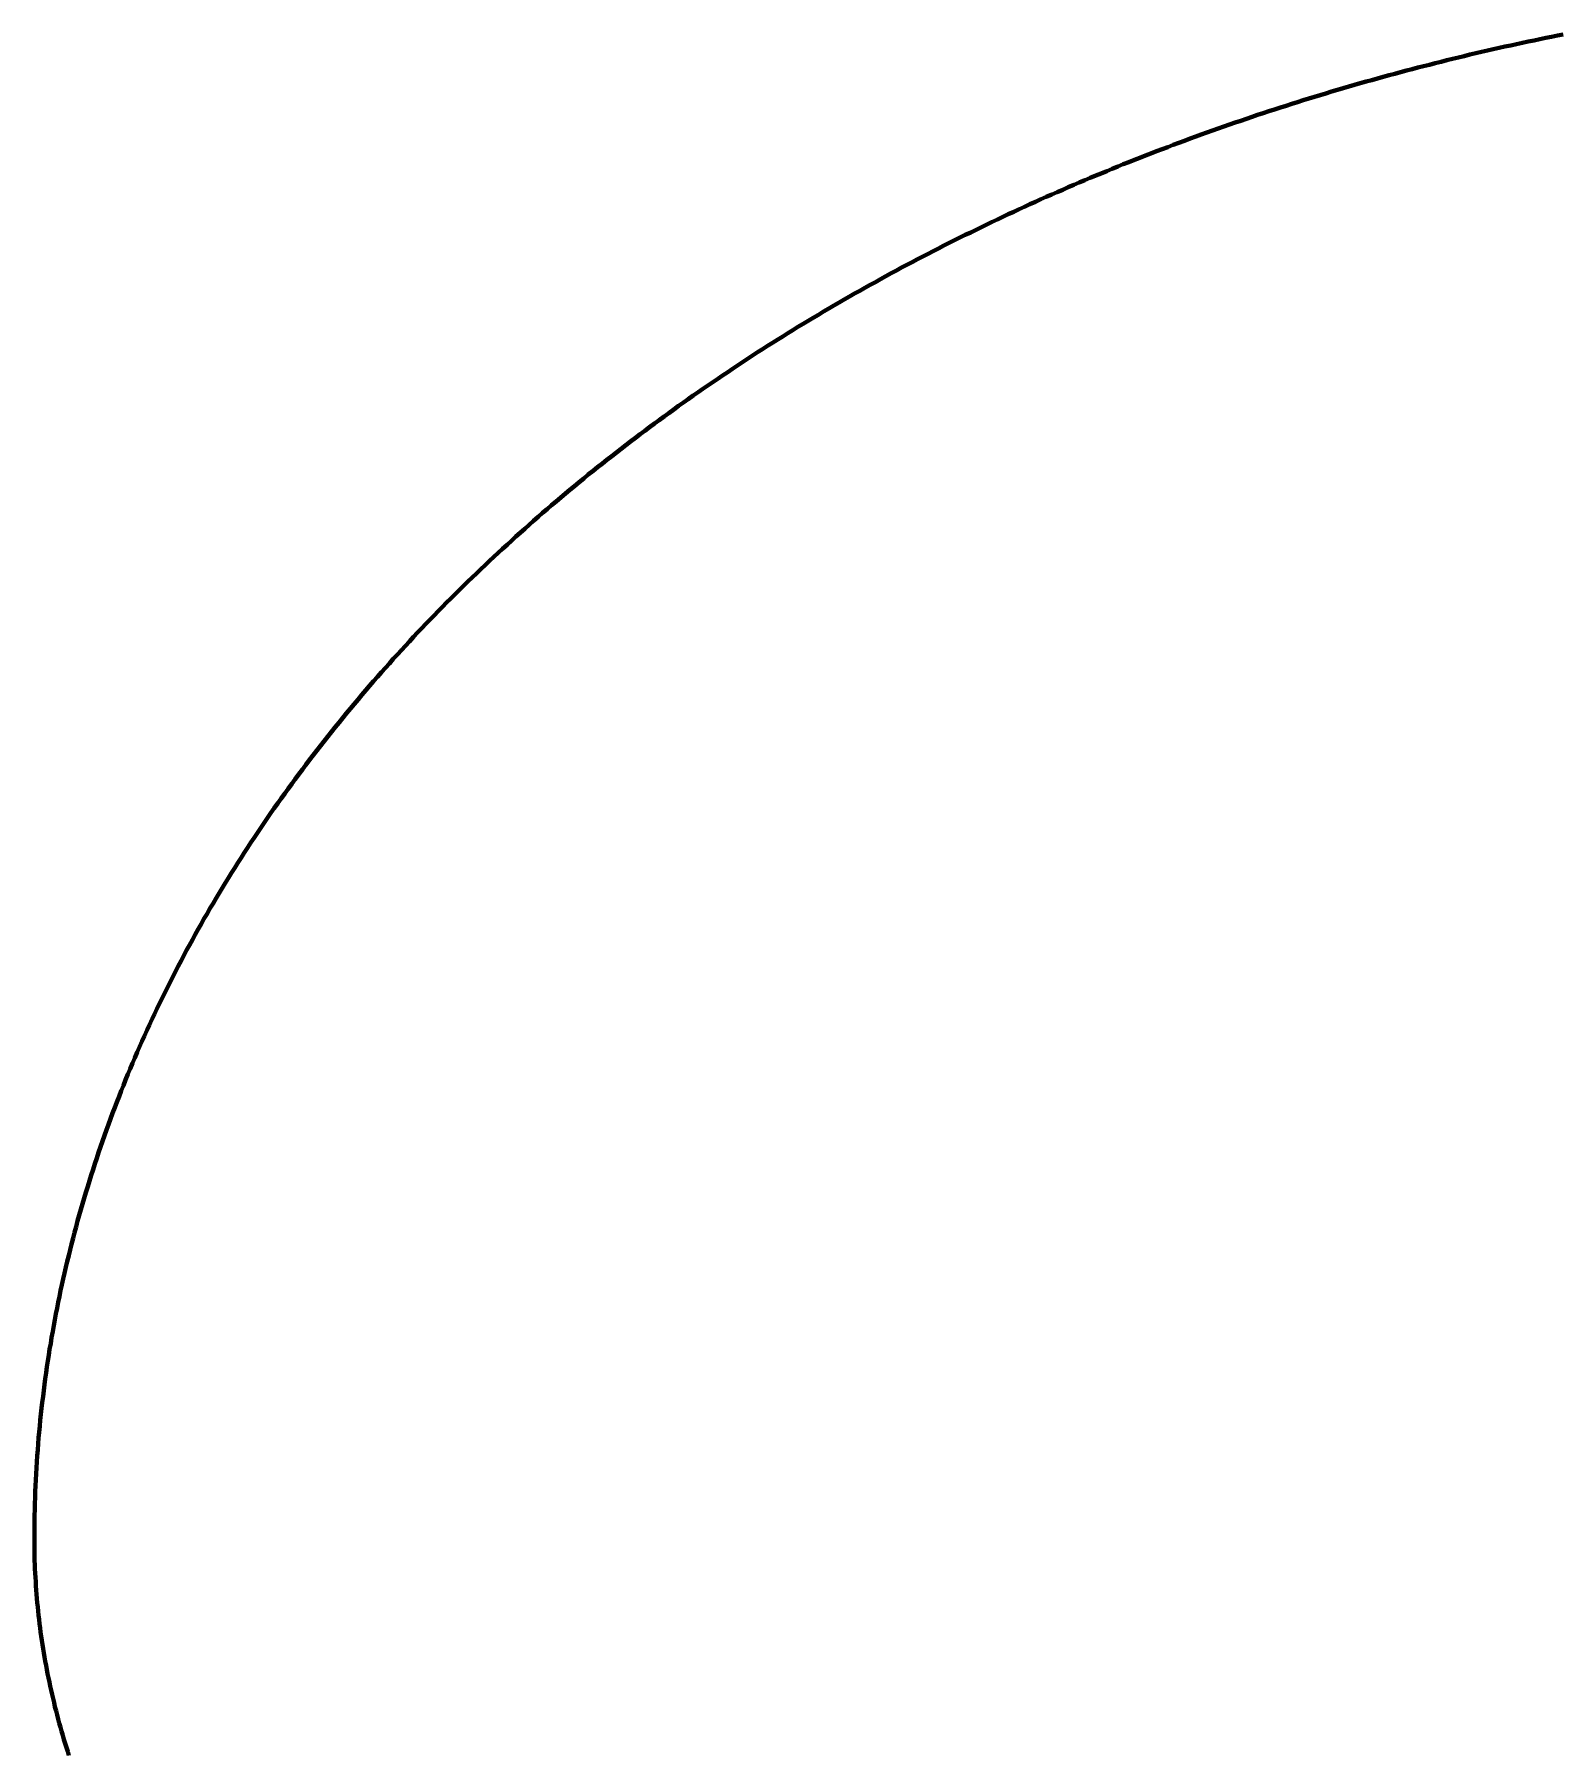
# Model space of a CAD drawing. Header units: millimetres. Extents: x 0 to 420, y 0 to 297.
# Drawn here: x 122.19 to 136.74, y 178.68 to 195.08 of the extents above; entities that cross this region are included whole.
import ezdxf

# ---------------------------------------------------------------- set-up
doc = ezdxf.new("R2010")
doc.units = ezdxf.units.MM
doc.layers.add('01-VISIBLE', color=7, linetype='CONTINUOUS', lineweight=70)

msp = doc.modelspace()

# ---------------------------------------------------------------- linework, layer by layer
at = {"layer": '01-VISIBLE'}
for points in [[(136.784, 195.081), (136.728, 195.07), (136.672, 195.059), (136.616, 195.047), (136.561, 195.036), (136.505, 195.024), (136.449, 195.012), (136.393, 195.001), (136.338, 194.989), (136.282, 194.976), (136.226, 194.964), (136.171, 194.952), (136.115, 194.939), (136.06, 194.926), (136.004, 194.914), (135.949, 194.901), (135.893, 194.888), (135.838, 194.874), (135.783, 194.861), (135.727, 194.848), (135.672, 194.834), (135.617, 194.82), (135.561, 194.806), (135.506, 194.792), (135.451, 194.778), (135.396, 194.764), (135.341, 194.75), (135.286, 194.735), (135.231, 194.721), (135.176, 194.706), (135.121, 194.691), (135.066, 194.676), (135.011, 194.661), (134.956, 194.645), (134.901, 194.63), (134.846, 194.614), (134.792, 194.599), (134.737, 194.583), (134.682, 194.567), (134.628, 194.551), (134.573, 194.535), (134.519, 194.518), (134.464, 194.502), (134.41, 194.485), (134.355, 194.468), (134.301, 194.452), (134.246, 194.435), (134.192, 194.417), (134.138, 194.4), (134.084, 194.383), (134.029, 194.365), (133.975, 194.347), (133.921, 194.33), (133.867, 194.312), (133.813, 194.294), (133.759, 194.275), (133.705, 194.257), (133.651, 194.239), (133.597, 194.22), (133.544, 194.201), (133.49, 194.182), (133.436, 194.163), (133.383, 194.144), (133.329, 194.125), (133.276, 194.105), (133.222, 194.086), (133.169, 194.066), (133.115, 194.046), (133.062, 194.026), (133.009, 194.006), (132.955, 193.986), (132.902, 193.966), (132.849, 193.945), (132.796, 193.925), (132.743, 193.904), (132.69, 193.883), (132.637, 193.862), (132.584, 193.841), (132.531, 193.819), (132.478, 193.798), (132.426, 193.776), (132.373, 193.755), (132.321, 193.733), (132.268, 193.711), (132.216, 193.689), (132.163, 193.666), (132.111, 193.644), (132.058, 193.622), (132.006, 193.599), (131.954, 193.576), (131.902, 193.553), (131.85, 193.53), (131.798, 193.507), (131.746, 193.483), (131.694, 193.46), (131.642, 193.436), (131.59, 193.413), (131.539, 193.389), (131.487, 193.365), (131.436, 193.34), (131.384, 193.316), (131.333, 193.292), (131.281, 193.267), (131.23, 193.242), (131.179, 193.217), (131.128, 193.192), (131.076, 193.167), (131.025, 193.142), (130.974, 193.117), (130.924, 193.091), (130.873, 193.065), (130.822, 193.039), (130.771, 193.013), (130.721, 192.987), (130.67, 192.961), (130.62, 192.935), (130.569, 192.908), (130.519, 192.881), (130.469, 192.855), (130.419, 192.828), (130.368, 192.801), (130.318, 192.773), (130.268, 192.746), (130.219, 192.718), (130.169, 192.691), (130.119, 192.663), (130.07, 192.635), (130.02, 192.607), (129.97, 192.579), (129.921, 192.55), (129.872, 192.522), (129.823, 192.493), (129.773, 192.464), (129.724, 192.435), (129.675, 192.406), (129.626, 192.377), (129.578, 192.348), (129.529, 192.318), (129.48, 192.289), (129.432, 192.259), (129.383, 192.229), (129.335, 192.199), (129.287, 192.169), (129.238, 192.138), (129.19, 192.108), (129.142, 192.077), (129.094, 192.047), (129.047, 192.016), (128.999, 191.985), (128.951, 191.953), (128.904, 191.922), (128.856, 191.891), (128.809, 191.859), (128.761, 191.827), (128.714, 191.795), (128.667, 191.763), (128.62, 191.731), (128.573, 191.699), (128.527, 191.666), (128.48, 191.634), (128.433, 191.601), (128.387, 191.568), (128.34, 191.535), (128.294, 191.502), (128.248, 191.468), (128.202, 191.435), (128.156, 191.401), (128.11, 191.367), (128.064, 191.334), (128.019, 191.299), (127.973, 191.265), (127.928, 191.231), (127.882, 191.196), (127.837, 191.162), (127.792, 191.127), (127.747, 191.092), (127.702, 191.057), (127.657, 191.022), (127.613, 190.987), (127.568, 190.951), (127.524, 190.915), (127.479, 190.88), (127.435, 190.844), (127.391, 190.808), (127.347, 190.771), (127.303, 190.735), (127.26, 190.699), (127.216, 190.662), (127.173, 190.625), (127.129, 190.588), (127.086, 190.551), (127.043, 190.514), (127, 190.477), (126.957, 190.439), (126.914, 190.401), (126.872, 190.364), (126.829, 190.326), (126.787, 190.288), (126.745, 190.249), (126.703, 190.211), (126.661, 190.172), (126.619, 190.134), (126.577, 190.095), (126.535, 190.056), (126.494, 190.017), (126.453, 189.978), (126.412, 189.938), (126.371, 189.899), (126.33, 189.859), (126.289, 189.819), (126.248, 189.78), (126.208, 189.739), (126.168, 189.699), (126.127, 189.659), (126.087, 189.618), (126.047, 189.578), (126.008, 189.537), (125.968, 189.496), (125.929, 189.455), (125.889, 189.414), (125.85, 189.372), (125.811, 189.331), (125.772, 189.289), (125.734, 189.247), (125.695, 189.205), (125.657, 189.163), (125.618, 189.121), (125.58, 189.079), (125.542, 189.036), (125.505, 188.994), (125.467, 188.951), (125.43, 188.908), (125.392, 188.865), (125.355, 188.822), (125.318, 188.778), (125.281, 188.735), (125.245, 188.691), (125.208, 188.648), (125.172, 188.604), (125.136, 188.56), (125.1, 188.516), (125.064, 188.471), (125.029, 188.427), (124.993, 188.382), (124.958, 188.338), (124.923, 188.293), (124.888, 188.248), (124.853, 188.203), (124.818, 188.157), (124.784, 188.112), (124.75, 188.066), (124.716, 188.021), (124.682, 187.975), (124.648, 187.929), (124.615, 187.883), (124.581, 187.837), (124.548, 187.79), (124.515, 187.744), (124.482, 187.697), (124.45, 187.651), (124.418, 187.604), (124.385, 187.557), (124.353, 187.51), (124.322, 187.463), (124.29, 187.415), (124.258, 187.368), (124.227, 187.32), (124.196, 187.272), (124.165, 187.224), (124.135, 187.176), (124.104, 187.128), (124.074, 187.08), (124.044, 187.032), (124.014, 186.983), (123.985, 186.934), (123.955, 186.886), (123.926, 186.837), (123.897, 186.788), (123.868, 186.739), (123.84, 186.689), (123.811, 186.64), (123.783, 186.59), (123.755, 186.541), (123.727, 186.491), (123.7, 186.441), (123.673, 186.391), (123.645, 186.341), (123.619, 186.291), (123.592, 186.241), (123.566, 186.19), (123.539, 186.14), (123.513, 186.089), (123.488, 186.038), (123.462, 185.987), (123.437, 185.936), (123.412, 185.885), (123.387, 185.834), (123.362, 185.782), (123.338, 185.731), (123.314, 185.679), (123.29, 185.628), (123.266, 185.576), (123.242, 185.524), (123.219, 185.472), (123.196, 185.42), (123.173, 185.368), (123.151, 185.315), (123.129, 185.263), (123.107, 185.211), (123.085, 185.158), (123.063, 185.105), (123.042, 185.052), (123.021, 184.999), (123, 184.946), (122.979, 184.893), (122.959, 184.84), (122.939, 184.787), (122.919, 184.733), (122.899, 184.68), (122.88, 184.626), (122.861, 184.573), (122.842, 184.519), (122.824, 184.465), (122.805, 184.411), (122.787, 184.357), (122.769, 184.303), (122.752, 184.249), (122.734, 184.195), (122.717, 184.14), (122.701, 184.086), (122.684, 184.031), (122.668, 183.977), (122.652, 183.922), (122.636, 183.868), (122.621, 183.813), (122.605, 183.758), (122.59, 183.703), (122.576, 183.648), (122.561, 183.593), (122.547, 183.538), (122.533, 183.482), (122.52, 183.427), (122.506, 183.372), (122.493, 183.316), (122.48, 183.261), (122.468, 183.205), (122.455, 183.15), (122.443, 183.094), (122.432, 183.038), (122.42, 182.982), (122.409, 182.927), (122.398, 182.871), (122.387, 182.815), (122.377, 182.759), (122.367, 182.703), (122.357, 182.647), (122.348, 182.59), (122.338, 182.534), (122.329, 182.478), (122.321, 182.422), (122.312, 182.365), (122.304, 182.309), (122.296, 182.253), (122.289, 182.196), (122.282, 182.14), (122.275, 182.083), (122.268, 182.027), (122.261, 181.97), (122.255, 181.913), (122.249, 181.857), (122.244, 181.8), (122.238, 181.743), (122.233, 181.687), (122.229, 181.63), (122.224, 181.573), (122.22, 181.516), (122.216, 181.459), (122.213, 181.403), (122.209, 181.346), (122.206, 181.289), (122.204, 181.232), (122.201, 181.175), (122.199, 181.118), (122.197, 181.061), (122.196, 181.004), (122.194, 180.947), (122.193, 180.89), (122.193, 180.833), (122.192, 180.776), (122.192, 180.72)], [(122.192, 180.72), (122.192, 180.679), (122.193, 180.639), (122.193, 180.599), (122.194, 180.558), (122.195, 180.518), (122.197, 180.478), (122.198, 180.437), (122.2, 180.397), (122.202, 180.357), (122.205, 180.316), (122.207, 180.276), (122.21, 180.236), (122.213, 180.196), (122.217, 180.156), (122.22, 180.115), (122.224, 180.075), (122.228, 180.035), (122.233, 179.995), (122.237, 179.955), (122.242, 179.915), (122.247, 179.875), (122.252, 179.835), (122.258, 179.795), (122.264, 179.755), (122.27, 179.715), (122.276, 179.675), (122.283, 179.636), (122.289, 179.596), (122.296, 179.556), (122.304, 179.516), (122.311, 179.477), (122.319, 179.437), (122.327, 179.398), (122.335, 179.358), (122.344, 179.319), (122.352, 179.279), (122.361, 179.24), (122.37, 179.201), (122.38, 179.162), (122.389, 179.122), (122.399, 179.083), (122.409, 179.044), (122.419, 179.005), (122.43, 178.966), (122.441, 178.927), (122.452, 178.889), (122.463, 178.85), (122.474, 178.811), (122.486, 178.772), (122.498, 178.734), (122.51, 178.695), (122.522, 178.657)]]:
    msp.add_lwpolyline(points, dxfattribs=at)

doc.saveas('drawing.dxf')
